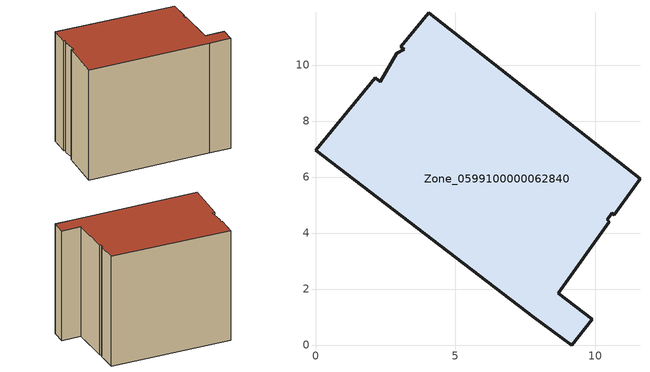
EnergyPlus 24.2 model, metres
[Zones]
Zone_0599100000062840
 floor ground (C_G): 2.14,9.54 2.31,9.41 2.91,10.41 3.17,10.56 3.05,10.65 4.04,11.86 11.59,5.94 10.66,4.65 10.59,4.71 10.42,4.48 10.5,4.41 8.66,1.85 9.89,0.92 9.16,0 7.8,0.99 0,6.95 z0.17
 wall outside (C_F): 7.8,0.99 9.16,0 9.89,0.92 8.66,1.85 10.5,4.41 10.42,4.48 10.59,4.71 10.66,4.65 11.59,5.94 4.04,11.86 3.05,10.65 3.17,10.56 2.91,10.41 2.31,9.41 2.14,9.54 0,6.95 7.8,0.99 z0.17:9.38
 roof outside (C_R): 2.31,9.41 2.14,9.54 0,6.95 7.8,0.99 9.16,0 9.89,0.92 8.66,1.85 10.5,4.41 10.42,4.48 10.59,4.71 10.66,4.65 11.59,5.94 4.04,11.86 3.05,10.65 3.17,10.56 2.91,10.41 z9.38
[BUILDING]
Pand.0599100000062840: North Axis=0; Terrain=City; Loads Convergence Tolerance Value=0.04; Temperature Convergence Tolerance Value=0.4; Solar Distribution=FullExterior; Maximum Number of Warmup Days=25; Minimum Number of Warmup Days=1
[Site:Location]
Rotterdam.The.Hague.AP_ZH_NLD Design_Conditions: Latitude=51.96; Longitude=4.45; Time Zone=1; Elevation=-4.5
[SITE:GROUNDTEMPERATURE:BUILDINGSURFACE]
18, 18, 18, 18, 18, 18, 18, 18, 18, 18, 18, 18
[MATERIAL] Thermal Absorptance=0.9; Solar Absorptance=0.7; Visible Absorptance=0.7
Name | Roughness | Thickness | Conductivity | Density | Specific Heat
G.TI.1946 | MediumSmooth | 0.15 | 1 | 540 | 1210
F.TI.1946 | Rough | 0.3 | 0.857143 | 1920 | 840
R.TI.1946 | MediumRough | 0.2 | 0.1 | 1500 | 1000
[CONSTRUCTION]
C_G: G.TI.1946
C_F: F.TI.1946
C_R: R.TI.1946
[ZONE]
Zone_0599100000062840: Type=1; Multiplier=1; Ceiling Height=Autocalculate; Volume=Autocalculate; Floor Area=autocalculate; Part of Total Floor Area=Yes
[ZONEINFILTRATION:DESIGNFLOWRATE]
Infil_Zone_0599100000062840: Zone or ZoneList or Space or SpaceList=Zone_0599100000062840; Schedule=AlwaysOn; Design Flow Rate Calculation Method=Flow/Area; Flow Rate per Floor Area=0.003; Constant Term Coefficient=1; Temperature Term Coefficient=0; Velocity Term Coefficient=0; Velocity Squared Term Coefficient=0
[HVACTEMPLATE:ZONE:IDEALLOADSAIRSYSTEM]
Zone_0599100000062840: Maximum Heating Supply Air Temperature=50; Minimum Cooling Supply Air Temperature=13; Maximum Heating Supply Air Humidity Ratio=0.0156; Minimum Cooling Supply Air Humidity Ratio=0.0077; Heating Limit=NoLimit; Cooling Limit=NoLimit; Dehumidification Control Type=ConstantSensibleHeatRatio; Cooling Sensible Heat Ratio=0.7; Dehumidification Setpoint=60; Humidification Control Type=None; Humidification Setpoint=30; Outdoor Air Method=None; Outdoor Air Flow Rate per Person=0.00944; Outdoor Air Flow Rate per Zone Floor Area=0; Outdoor Air Flow Rate per Zone=0; Demand Controlled Ventilation Type=None; Outdoor Air Economizer Type=NoEconomizer; Heat Recovery Type=None; Sensible Heat Recovery Effectiveness=0.7; Latent Heat Recovery Effectiveness=0.65
[ZONECONTROL:THERMOSTAT]
ThermostatControl_Zone_0599100000062840: Zone or ZoneList=Zone_0599100000062840; Control Type Schedule=DualSetpointControlType; Control 1=Thermostat_Zone_0599100000062840; Temperature Difference Between Cutout And Setpoint=0
[THERMOSTATSETPOINT:DUALSETPOINT]
Thermostat_Zone_0599100000062840: Heating Setpoint Temperature Schedule=HeatingSetpoint_Zone_0599100000062840; Cooling Setpoint Temperature Schedule=CoolingSetpoint_Zone_0599100000062840
[SCHEDULE:COMPACT]
HeatingSetpoint_Zone_0599100000062840: Through: 12/31, For: AllDays, Until: 24:00, 21
CoolingSetpoint_Zone_0599100000062840: Through: 12/31, For: AllDays, Until: 24:00, 24
DualSetpointControlType: Through: 12/31, For: AllDays, Until: 24:00, 4
AlwaysOn: Through: 12/31, For: AllDays, Until: 24:00, 1
